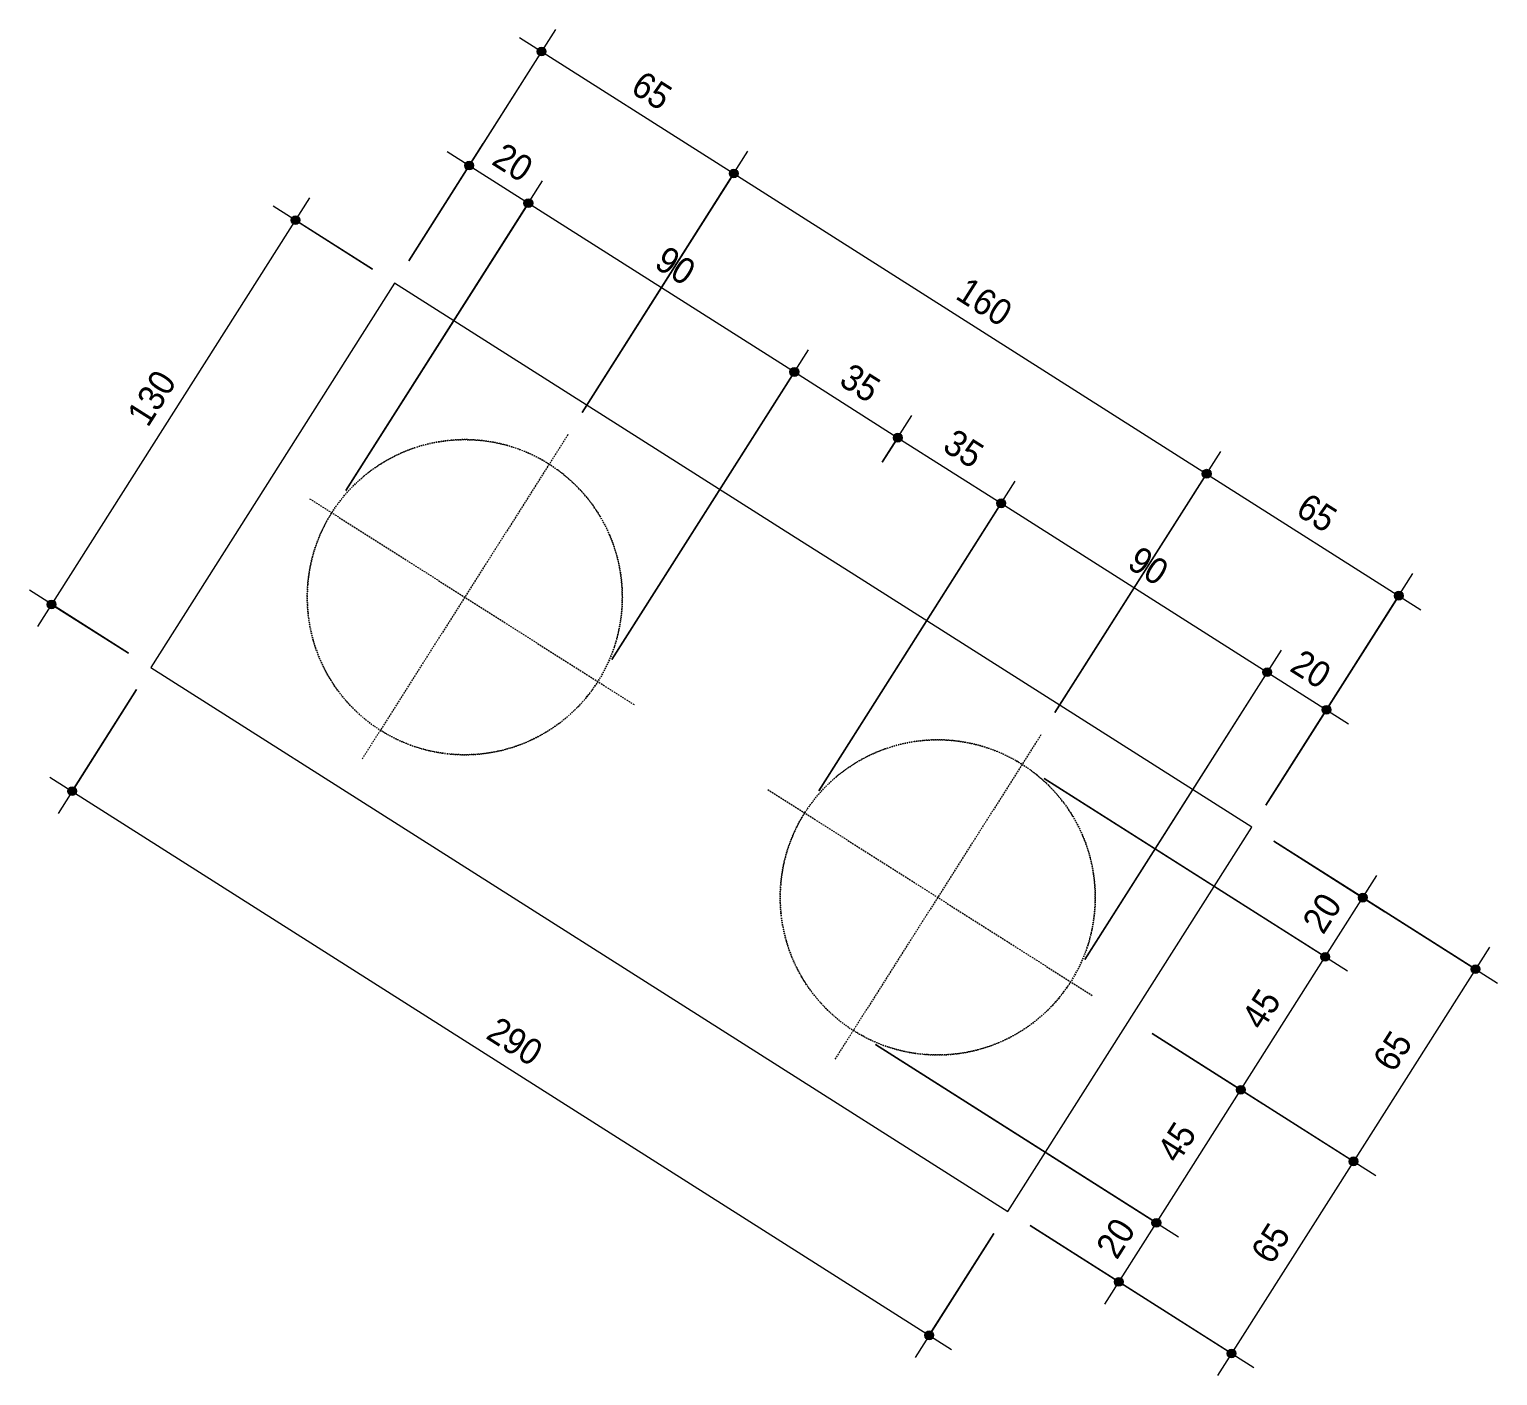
# Model space of a CAD drawing. Header units: centimetres. Extents: x -3523 to 38560, y -3196 to 88043.
# Drawn here: x 37611.5 to 38030.8, y 2843.5 to 3228 of the extents above; entities that cross this region are included whole.
import ezdxf

# ---------------------------------------------------------------- set-up
doc = ezdxf.new("R2010")
doc.units = ezdxf.units.CM
doc.linetypes.add('Hidden', pattern=[0.714375, 0.47625, -0.238125])
doc.linetypes.add('Traço', pattern=[0.635, 0.3175, -0.3175])
for name, color, linetype, lineweight in [('A-ANNO-DIMS', 7, 'Continuous', 9), ('A-ANNO-DIMS-50', 7, 'Continuous', 9), ('S-FNDN', 7, 'Continuous', 25), ('S-FNDN-HDLN', 7, 'Traço', 18)]:
    doc.layers.add(name, color=color, linetype=linetype, lineweight=lineweight)
doc.styles.add('Arial_2', font='arial.ttf', dxfattribs={"width": 0.9, "height": 7.5})
doc.dimstyles.new('PED_1_5mm_ESQ_3', dxfattribs={"dimscale": 30.48, "dimtxt": 7.651945, "dimasz": 0.328084, "dimexe": 0.246063, "dimexo": 0.246063, "dimgap": 0.049213, "dimtad": 1, "dimdec": 1, "dimrnd": 0.5, "dimdsep": 46, "dimtxsty": 'Arial_2', "dimblk1": 'DOTSMALL', "dimblk2": 'DOTSMALL', "dimsah": 1, "dimcen": 0.09, "dimdle": 0.246063, "dimazin": 0, "dimtfac": 1, "dimtdec": 4, "dimtix": 1, "dimtmove": 0, "dimatfit": 3, "dimfxl": 1, "dimtvp": 1, "dimtolj": 1, "dimtzin": 0, "dimarcsym": 2})

# ---------------------------------------------------------------- blocks, each defined once
blk = doc.blocks.new('PED_BLRET-2EST_TUB - 290x130x120-3847629-DT06 - BL290B')
at = {"layer": 'S-FNDN', "linetype": 'Hidden', "lineweight": 18}
for p, q in [((-85, 55), (-85, -55)), ((75, 55), (75, -55)), ((-137.5, 0), (-27.5, 0)), ((17.5, 0), (127.5, 0))]:
    blk.add_line(p, q, dxfattribs=at)
at = {"layer": 'S-FNDN-HDLN'}
for centre in [(-85, 0), (75, 0)]:
    blk.add_circle(centre, 45, dxfattribs=at)
blk = doc.blocks.new('DIMBLOCK591-DT06 - BL290B')
at = {"layer": 'A-ANNO-DIMS-50'}
h = blk.add_hatch(color=256, dxfattribs=at)
edge = h.paths.add_edge_path(flags=0)
edge.add_arc((37737.09, 3189.08), 1.25, 0, 360)
h = blk.add_hatch(color=256, dxfattribs=at)
edge = h.paths.add_edge_path(flags=0)
edge.add_arc((37753.98, 3178.36), 1.25, 0, 360)
for p, q in [((37719.81, 3161.85), (37741.11, 3195.41)), ((37730.76, 3193.1), (37753.98, 3178.36)), ((37737.09, 3189.08), (37719.81, 3161.85)), ((37701.86, 3096.26), (37757.99, 3184.7)), ((37753.98, 3178.36), (37701.86, 3096.26))]:
    blk.add_line(p, q, dxfattribs=at)
for centre in [(37737.09, 3189.08), (37753.98, 3178.36)]:
    blk.add_circle(centre, 1.25, dxfattribs=at)
at = {"layer": 'A-ANNO-DIMS-50', "color": 0, "insert": (37747.18, 3195.99), "char_height": 7.5, "width": 12.4315, "attachment_point": 1, "rotation": 327.5933, "line_spacing_factor": 0.941778, "style": 'Arial_2'}
blk.add_mtext('20', dxfattribs=at)
blk = doc.blocks.new('_DotSmall')
at = {"color": 0, "linetype": 'ByBlock', "const_width": 0.5}
blk.add_lwpolyline([(-0.0625, 0, 1), (0.0625, 0, 1)], format="xyb", close=True, dxfattribs=at)
blk = doc.blocks.new('DIMBLOCK592-DT06 - BL290B')
at = {"layer": 'A-ANNO-DIMS-50'}
h = blk.add_hatch(color=256, dxfattribs=at)
edge = h.paths.add_edge_path(flags=0)
edge.add_arc((37753.98, 3178.36), 1.25, 0, 360)
h = blk.add_hatch(color=256, dxfattribs=at)
edge = h.paths.add_edge_path(flags=0)
edge.add_arc((37829.96, 3130.13), 1.25, 0, 360)
for p, q in [((37701.86, 3096.26), (37757.99, 3184.7)), ((37753.98, 3178.36), (37701.86, 3096.26)), ((37753.98, 3178.36), (37829.96, 3130.13)), ((37777.84, 3048.03), (37833.98, 3136.46)), ((37829.96, 3130.13), (37777.84, 3048.03))]:
    blk.add_line(p, q, dxfattribs=at)
for centre in [(37753.98, 3178.36), (37829.96, 3130.13)]:
    blk.add_circle(centre, 1.25, dxfattribs=at)
at = {"layer": 'A-ANNO-DIMS-50', "color": 0, "insert": (37793.62, 3166.51), "char_height": 7.5, "width": 12.4315, "attachment_point": 1, "rotation": 327.5933, "line_spacing_factor": 0.941778, "style": 'Arial_2'}
blk.add_mtext('90', dxfattribs=at)
blk = doc.blocks.new('DIMBLOCK593-DT06 - BL290B')
at = {"layer": 'A-ANNO-DIMS-50'}
h = blk.add_hatch(color=256, dxfattribs=at)
edge = h.paths.add_edge_path(flags=0)
edge.add_arc((37829.96, 3130.13), 1.25, 0, 360)
h = blk.add_hatch(color=256, dxfattribs=at)
edge = h.paths.add_edge_path(flags=0)
edge.add_arc((37859.51, 3111.37), 1.25, 0, 360)
for p, q in [((37777.84, 3048.03), (37833.98, 3136.46)), ((37829.96, 3130.13), (37777.84, 3048.03)), ((37829.96, 3130.13), (37859.51, 3111.37)), ((37855.06, 3104.36), (37863.53, 3117.7)), ((37859.51, 3111.37), (37855.06, 3104.36))]:
    blk.add_line(p, q, dxfattribs=at)
for centre in [(37829.96, 3130.13), (37859.51, 3111.37)]:
    blk.add_circle(centre, 1.25, dxfattribs=at)
at = {"layer": 'A-ANNO-DIMS-50', "color": 0, "insert": (37846.38, 3133.01), "char_height": 7.5, "width": 12.4315, "attachment_point": 1, "rotation": 327.5933, "line_spacing_factor": 0.941778, "style": 'Arial_2'}
blk.add_mtext('35', dxfattribs=at)
blk = doc.blocks.new('DIMBLOCK594-DT06 - BL290B')
at = {"layer": 'A-ANNO-DIMS-50'}
h = blk.add_hatch(color=256, dxfattribs=at)
edge = h.paths.add_edge_path(flags=0)
edge.add_arc((37859.51, 3111.37), 1.25, 0, 360)
h = blk.add_hatch(color=256, dxfattribs=at)
edge = h.paths.add_edge_path(flags=0)
edge.add_arc((37889.06, 3092.62), 1.25, 0, 360)
for p, q in [((37855.06, 3104.36), (37863.53, 3117.7)), ((37859.51, 3111.37), (37855.06, 3104.36)), ((37859.51, 3111.37), (37889.06, 3092.62)), ((37836.94, 3010.51), (37893.08, 3098.95)), ((37889.06, 3092.62), (37836.94, 3010.51))]:
    blk.add_line(p, q, dxfattribs=at)
for centre in [(37859.51, 3111.37), (37889.06, 3092.62)]:
    blk.add_circle(centre, 1.25, dxfattribs=at)
at = {"layer": 'A-ANNO-DIMS-50', "color": 0, "insert": (37875.93, 3114.26), "char_height": 7.5, "width": 12.4315, "attachment_point": 1, "rotation": 327.5933, "line_spacing_factor": 0.941778, "style": 'Arial_2'}
blk.add_mtext('35', dxfattribs=at)
blk = doc.blocks.new('DIMBLOCK595-DT06 - BL290B')
at = {"layer": 'A-ANNO-DIMS-50'}
h = blk.add_hatch(color=256, dxfattribs=at)
edge = h.paths.add_edge_path(flags=0)
edge.add_arc((37889.06, 3092.62), 1.25, 0, 360)
h = blk.add_hatch(color=256, dxfattribs=at)
edge = h.paths.add_edge_path(flags=0)
edge.add_arc((37965.04, 3044.38), 1.25, 0, 360)
for p, q in [((37836.94, 3010.51), (37893.08, 3098.95)), ((37889.06, 3092.62), (37836.94, 3010.51)), ((37889.06, 3092.62), (37965.04, 3044.38)), ((37912.92, 2962.28), (37969.06, 3050.71)), ((37965.04, 3044.38), (37912.92, 2962.28))]:
    blk.add_line(p, q, dxfattribs=at)
for centre in [(37889.06, 3092.62), (37965.04, 3044.38)]:
    blk.add_circle(centre, 1.25, dxfattribs=at)
at = {"layer": 'A-ANNO-DIMS-50', "color": 0, "insert": (37928.7, 3080.76), "char_height": 7.5, "width": 12.4315, "attachment_point": 1, "rotation": 327.5933, "line_spacing_factor": 0.941778, "style": 'Arial_2'}
blk.add_mtext('90', dxfattribs=at)
blk = doc.blocks.new('DIMBLOCK596-DT06 - BL290B')
at = {"layer": 'A-ANNO-DIMS-50'}
h = blk.add_hatch(color=256, dxfattribs=at)
edge = h.paths.add_edge_path(flags=0)
edge.add_arc((37965.04, 3044.38), 1.25, 0, 360)
h = blk.add_hatch(color=256, dxfattribs=at)
edge = h.paths.add_edge_path(flags=0)
edge.add_arc((37981.93, 3033.66), 1.25, 0, 360)
for p, q in [((37912.92, 2962.28), (37969.06, 3050.71)), ((37965.04, 3044.38), (37912.92, 2962.28)), ((37965.04, 3044.38), (37988.26, 3029.64)), ((37964.64, 3006.44), (37985.95, 3040)), ((37981.93, 3033.66), (37964.64, 3006.44))]:
    blk.add_line(p, q, dxfattribs=at)
for centre in [(37965.04, 3044.38), (37981.93, 3033.66)]:
    blk.add_circle(centre, 1.25, dxfattribs=at)
at = {"layer": 'A-ANNO-DIMS-50', "color": 0, "insert": (37975.13, 3051.29), "char_height": 7.5, "width": 12.4315, "attachment_point": 1, "rotation": 327.5933, "line_spacing_factor": 0.941778, "style": 'Arial_2'}
blk.add_mtext('20', dxfattribs=at)
blk = doc.blocks.new('DIMBLOCK597-DT06 - BL290B')
at = {"layer": 'A-ANNO-DIMS-50'}
h = blk.add_hatch(color=256, dxfattribs=at)
edge = h.paths.add_edge_path(flags=0)
edge.add_arc((37757.77, 3221.66), 1.25, 0, 360)
h = blk.add_hatch(color=256, dxfattribs=at)
edge = h.paths.add_edge_path(flags=0)
edge.add_arc((37812.65, 3186.83), 1.25, 0, 360)
for p, q in [((37719.81, 3161.85), (37761.79, 3227.99)), ((37751.44, 3225.68), (37812.65, 3186.83)), ((37757.77, 3221.66), (37719.81, 3161.85)), ((37769.32, 3118.58), (37816.67, 3193.16)), ((37812.65, 3186.83), (37769.32, 3118.58))]:
    blk.add_line(p, q, dxfattribs=at)
for centre in [(37757.77, 3221.66), (37812.65, 3186.83)]:
    blk.add_circle(centre, 1.25, dxfattribs=at)
at = {"layer": 'A-ANNO-DIMS-50', "color": 0, "insert": (37786.86, 3216.51), "char_height": 7.5, "width": 12.4315, "attachment_point": 1, "rotation": 327.5933, "line_spacing_factor": 0.941778, "style": 'Arial_2'}
blk.add_mtext('65', dxfattribs=at)
blk = doc.blocks.new('DIMBLOCK598-DT06 - BL290B')
at = {"layer": 'A-ANNO-DIMS-50'}
h = blk.add_hatch(color=256, dxfattribs=at)
edge = h.paths.add_edge_path(flags=0)
edge.add_arc((37812.65, 3186.83), 1.25, 0, 360)
h = blk.add_hatch(color=256, dxfattribs=at)
edge = h.paths.add_edge_path(flags=0)
edge.add_arc((37947.73, 3101.08), 1.25, 0, 360)
for p, q in [((37769.32, 3118.58), (37816.67, 3193.16)), ((37812.65, 3186.83), (37769.32, 3118.58)), ((37812.65, 3186.83), (37947.73, 3101.08)), ((37904.41, 3032.83), (37951.75, 3107.41)), ((37947.73, 3101.08), (37904.41, 3032.83))]:
    blk.add_line(p, q, dxfattribs=at)
for centre in [(37812.65, 3186.83), (37947.73, 3101.08)]:
    blk.add_circle(centre, 1.25, dxfattribs=at)
at = {"layer": 'A-ANNO-DIMS-50', "color": 0, "insert": (37879.65, 3157.6), "char_height": 7.5, "width": 18.6472, "attachment_point": 1, "rotation": 327.5933, "line_spacing_factor": 0.941778, "style": 'Arial_2'}
blk.add_mtext('160', dxfattribs=at)
blk = doc.blocks.new('DIMBLOCK599-DT06 - BL290B')
at = {"layer": 'A-ANNO-DIMS-50'}
h = blk.add_hatch(color=256, dxfattribs=at)
edge = h.paths.add_edge_path(flags=0)
edge.add_arc((37947.73, 3101.08), 1.25, 0, 360)
h = blk.add_hatch(color=256, dxfattribs=at)
edge = h.paths.add_edge_path(flags=0)
edge.add_arc((38002.61, 3066.24), 1.25, 0, 360)
for p, q in [((37904.41, 3032.83), (37951.75, 3107.41)), ((37947.73, 3101.08), (37904.41, 3032.83)), ((37947.73, 3101.08), (38008.94, 3062.22)), ((37964.64, 3006.44), (38006.63, 3072.58)), ((38002.61, 3066.24), (37964.64, 3006.44))]:
    blk.add_line(p, q, dxfattribs=at)
for centre in [(37947.73, 3101.08), (38002.61, 3066.24)]:
    blk.add_circle(centre, 1.25, dxfattribs=at)
at = {"layer": 'A-ANNO-DIMS-50', "color": 0, "insert": (37976.82, 3095.92), "char_height": 7.5, "width": 12.4315, "attachment_point": 1, "rotation": 327.5933, "line_spacing_factor": 0.941778, "style": 'Arial_2'}
blk.add_mtext('65', dxfattribs=at)
blk = doc.blocks.new('DIMBLOCK600-DT06 - BL290B')
at = {"layer": 'A-ANNO-DIMS-50'}
h = blk.add_hatch(color=256, dxfattribs=at)
edge = h.paths.add_edge_path(flags=0)
edge.add_arc((37623.66, 3010.4), 1.25, 0, 360)
h = blk.add_hatch(color=256, dxfattribs=at)
edge = h.paths.add_edge_path(flags=0)
edge.add_arc((37868.5, 2854.98), 1.25, 0, 360)
for p, q in [((37642.1, 3039.44), (37619.64, 3004.06)), ((37623.66, 3010.4), (37642.1, 3039.44)), ((37617.33, 3014.42), (37874.83, 2850.96)), ((37886.93, 2884.02), (37864.48, 2848.65)), ((37868.5, 2854.98), (37886.93, 2884.02))]:
    blk.add_line(p, q, dxfattribs=at)
for centre in [(37623.66, 3010.4), (37868.5, 2854.98)]:
    blk.add_circle(centre, 1.25, dxfattribs=at)
at = {"layer": 'A-ANNO-DIMS-50', "color": 0, "insert": (37745.54, 2946.34), "char_height": 7.5, "width": 18.6472, "attachment_point": 1, "rotation": 327.5933, "line_spacing_factor": 0.941778, "style": 'Arial_2'}
blk.add_mtext('290', dxfattribs=at)
blk = doc.blocks.new('DIMBLOCK601-DT06 - BL290B')
at = {"layer": 'A-ANNO-DIMS-50'}
h = blk.add_hatch(color=256, dxfattribs=at)
edge = h.paths.add_edge_path(flags=0)
edge.add_arc((37933.36, 2887.12), 1.25, 0, 360)
h = blk.add_hatch(color=256, dxfattribs=at)
edge = h.paths.add_edge_path(flags=0)
edge.add_arc((37922.65, 2870.23), 1.25, 0, 360)
for p, q in [((37853.13, 2938.05), (37939.7, 2883.1)), ((37933.36, 2887.12), (37853.13, 2938.05)), ((37897.29, 2886.33), (37928.98, 2866.21)), ((37922.65, 2870.23), (37897.29, 2886.33)), ((37918.63, 2863.9), (37933.36, 2887.12))]:
    blk.add_line(p, q, dxfattribs=at)
for centre in [(37933.36, 2887.12), (37922.65, 2870.23)]:
    blk.add_circle(centre, 1.25, dxfattribs=at)
at = {"layer": 'A-ANNO-DIMS-50', "color": 0, "insert": (37915.74, 2880.32), "char_height": 7.5, "width": 12.4315, "attachment_point": 1, "rotation": 57.5933, "line_spacing_factor": 0.941778, "style": 'Arial_2'}
blk.add_mtext('20', dxfattribs=at)
blk = doc.blocks.new('DIMBLOCK602-DT06 - BL290B')
at = {"layer": 'A-ANNO-DIMS-50'}
h = blk.add_hatch(color=256, dxfattribs=at)
edge = h.paths.add_edge_path(flags=0)
edge.add_arc((37957.48, 2925.11), 1.25, 0, 360)
h = blk.add_hatch(color=256, dxfattribs=at)
edge = h.paths.add_edge_path(flags=0)
edge.add_arc((37933.36, 2887.12), 1.25, 0, 360)
for p, q in [((37932.12, 2941.21), (37963.81, 2921.09)), ((37957.48, 2925.11), (37932.12, 2941.21)), ((37853.13, 2938.05), (37939.7, 2883.1)), ((37933.36, 2887.12), (37853.13, 2938.05)), ((37933.36, 2887.12), (37957.48, 2925.11))]:
    blk.add_line(p, q, dxfattribs=at)
for centre in [(37957.48, 2925.11), (37933.36, 2887.12)]:
    blk.add_circle(centre, 1.25, dxfattribs=at)
at = {"layer": 'A-ANNO-DIMS-50', "color": 0, "insert": (37933.16, 2907.76), "char_height": 7.5, "width": 12.4315, "attachment_point": 1, "rotation": 57.5933, "line_spacing_factor": 0.941778, "style": 'Arial_2'}
blk.add_mtext('45', dxfattribs=at)
blk = doc.blocks.new('DIMBLOCK603-DT06 - BL290B')
at = {"layer": 'A-ANNO-DIMS-50'}
h = blk.add_hatch(color=256, dxfattribs=at)
edge = h.paths.add_edge_path(flags=0)
edge.add_arc((37981.6, 2963.1), 1.25, 0, 360)
h = blk.add_hatch(color=256, dxfattribs=at)
edge = h.paths.add_edge_path(flags=0)
edge.add_arc((37957.48, 2925.11), 1.25, 0, 360)
for p, q in [((37901.36, 3014.03), (37987.93, 2959.08)), ((37981.6, 2963.1), (37901.36, 3014.03)), ((37957.48, 2925.11), (37981.6, 2963.1)), ((37932.12, 2941.21), (37963.81, 2921.09)), ((37957.48, 2925.11), (37932.12, 2941.21))]:
    blk.add_line(p, q, dxfattribs=at)
for centre in [(37981.6, 2963.1), (37957.48, 2925.11)]:
    blk.add_circle(centre, 1.25, dxfattribs=at)
at = {"layer": 'A-ANNO-DIMS-50', "color": 0, "insert": (37957.28, 2945.75), "char_height": 7.5, "width": 12.4315, "attachment_point": 1, "rotation": 57.5933, "line_spacing_factor": 0.941778, "style": 'Arial_2'}
blk.add_mtext('45', dxfattribs=at)
blk = doc.blocks.new('DIMBLOCK604-DT06 - BL290B')
at = {"layer": 'A-ANNO-DIMS-50'}
h = blk.add_hatch(color=256, dxfattribs=at)
edge = h.paths.add_edge_path(flags=0)
edge.add_arc((37992.32, 2979.99), 1.25, 0, 360)
h = blk.add_hatch(color=256, dxfattribs=at)
edge = h.paths.add_edge_path(flags=0)
edge.add_arc((37981.6, 2963.1), 1.25, 0, 360)
for p, q in [((37901.36, 3014.03), (37987.93, 2959.08)), ((37981.6, 2963.1), (37901.36, 3014.03)), ((37966.96, 2996.08), (37998.65, 2975.97)), ((37992.32, 2979.99), (37966.96, 2996.08)), ((37981.6, 2963.1), (37996.34, 2986.32))]:
    blk.add_line(p, q, dxfattribs=at)
for centre in [(37992.32, 2979.99), (37981.6, 2963.1)]:
    blk.add_circle(centre, 1.25, dxfattribs=at)
at = {"layer": 'A-ANNO-DIMS-50', "color": 0, "insert": (37974.69, 2973.19), "char_height": 7.5, "width": 12.4315, "attachment_point": 1, "rotation": 57.5933, "line_spacing_factor": 0.941778, "style": 'Arial_2'}
blk.add_mtext('20', dxfattribs=at)
blk = doc.blocks.new('DIMBLOCK605-DT06 - BL290B')
at = {"layer": 'A-ANNO-DIMS-50'}
h = blk.add_hatch(color=256, dxfattribs=at)
edge = h.paths.add_edge_path(flags=0)
edge.add_arc((38024.51, 2959.55), 1.25, 0, 360)
h = blk.add_hatch(color=256, dxfattribs=at)
edge = h.paths.add_edge_path(flags=0)
edge.add_arc((37989.67, 2904.67), 1.25, 0, 360)
for p, q in [((37966.96, 2996.08), (38030.84, 2955.53)), ((38024.51, 2959.55), (37966.96, 2996.08)), ((38028.53, 2965.88), (37989.67, 2904.67)), ((37932.12, 2941.21), (37996.01, 2900.65)), ((37989.67, 2904.67), (37932.12, 2941.21))]:
    blk.add_line(p, q, dxfattribs=at)
for centre in [(38024.51, 2959.55), (37989.67, 2904.67)]:
    blk.add_circle(centre, 1.25, dxfattribs=at)
at = {"layer": 'A-ANNO-DIMS-50', "color": 0, "insert": (37994.83, 2933.76), "char_height": 7.5, "width": 12.4315, "attachment_point": 1, "rotation": 57.5933, "line_spacing_factor": 0.941778, "style": 'Arial_2'}
blk.add_mtext('65', dxfattribs=at)
blk = doc.blocks.new('DIMBLOCK606-DT06 - BL290B')
at = {"layer": 'A-ANNO-DIMS-50'}
h = blk.add_hatch(color=256, dxfattribs=at)
edge = h.paths.add_edge_path(flags=0)
edge.add_arc((37989.67, 2904.67), 1.25, 0, 360)
h = blk.add_hatch(color=256, dxfattribs=at)
edge = h.paths.add_edge_path(flags=0)
edge.add_arc((37954.84, 2849.8), 1.25, 0, 360)
for p, q in [((37932.12, 2941.21), (37996.01, 2900.65)), ((37989.67, 2904.67), (37932.12, 2941.21)), ((37989.67, 2904.67), (37950.82, 2843.46)), ((37897.29, 2886.33), (37961.17, 2845.78)), ((37954.84, 2849.8), (37897.29, 2886.33))]:
    blk.add_line(p, q, dxfattribs=at)
for centre in [(37989.67, 2904.67), (37954.84, 2849.8)]:
    blk.add_circle(centre, 1.25, dxfattribs=at)
at = {"layer": 'A-ANNO-DIMS-50', "color": 0, "insert": (37959.99, 2878.88), "char_height": 7.5, "width": 12.4315, "attachment_point": 1, "rotation": 57.5933, "line_spacing_factor": 0.941778, "style": 'Arial_2'}
blk.add_mtext('65', dxfattribs=at)
blk = doc.blocks.new('DIMBLOCK607-DT06 - BL290B')
at = {"layer": 'A-ANNO-DIMS-50'}
h = blk.add_hatch(color=256, dxfattribs=at)
edge = h.paths.add_edge_path(flags=0)
edge.add_arc((37687.46, 3173.5), 1.25, 0, 360)
h = blk.add_hatch(color=256, dxfattribs=at)
edge = h.paths.add_edge_path(flags=0)
edge.add_arc((37617.79, 3063.75), 1.25, 0, 360)
for p, q in [((37691.48, 3179.84), (37613.77, 3057.42)), ((37709.46, 3159.54), (37681.13, 3177.52)), ((37687.46, 3173.5), (37709.46, 3159.54)), ((37639.78, 3049.79), (37611.46, 3067.77)), ((37617.79, 3063.75), (37639.78, 3049.79))]:
    blk.add_line(p, q, dxfattribs=at)
for centre in [(37687.46, 3173.5), (37617.79, 3063.75)]:
    blk.add_circle(centre, 1.25, dxfattribs=at)
at = {"layer": 'A-ANNO-DIMS-50', "color": 0, "insert": (37638.97, 3118.09), "char_height": 7.5, "width": 18.6472, "attachment_point": 1, "rotation": 57.5933, "line_spacing_factor": 0.941778, "style": 'Arial_2'}
blk.add_mtext('130', dxfattribs=at)

msp = doc.modelspace()

# ---------------------------------------------------------------- linework, layer by layer
at = {"layer": 'S-FNDN', "lineweight": 18}
for p, q in [((37715.787, 3155.522), (37646.117, 3045.768)), ((37830.185, 3082.905), (37715.787, 3155.522)), ((37846.226, 3072.722), (37830.185, 3082.905)), ((37960.624, 3000.104), (37846.226, 3072.722)), ((37646.117, 3045.768), (37890.954, 2890.35)), ((37890.954, 2890.35), (37960.624, 3000.104))]:
    msp.add_line(p, q, dxfattribs=at)
at = {"layer": 'S-FNDN-HDLN'}
for centre, start, end in [((37735.829, 3065.81), 109.58065, 119.75426), ((37735.829, 3065.81), 108.46035, 109.50712), ((37735.829, 3065.81), 99.33013, 107.73913), ((37735.829, 3065.81), 95.91796, 99.24426), ((37735.829, 3065.81), 89.05795, 95.62091), ((37735.829, 3065.81), 85.11797, 88.95466), ((37735.829, 3065.81), 78.74615, 84.93085), ((37735.829, 3065.81), 74.64709, 78.6165), ((37735.829, 3065.81), 68.35242, 74.51045), ((37735.829, 3065.81), 123.07438, 130.0163), ((37735.829, 3065.81), 119.83472, 122.68598), ((37735.829, 3065.81), 64.29464, 68.17819), ((37735.829, 3065.81), 57.74574, 64.18698), ((37735.829, 3065.81), 53.99762, 57.47994), ((37735.829, 3065.81), 130.11183, 133.8122), ((37735.829, 3065.81), 46.21392, 53.90875), ((37735.829, 3065.81), 134.03181, 140.30912), ((37735.829, 3065.81), 43.7305, 45.65295), ((37735.829, 3065.81), 33.48235, 43.6548), ((37735.829, 3065.81), 144.52458, 147.59329), ((37735.829, 3065.81), 140.42675, 144.37143), ((37735.829, 3065.81), 150.81515, 154.75983), ((37735.829, 3065.81), 147.59329, 150.66199), ((37735.829, 3065.81), 30.9301, 33.40434), ((37735.829, 3065.81), 23.22458, 30.4711), ((37735.829, 3065.81), 154.87746, 161.15476), ((37735.829, 3065.81), 19.52831, 23.1325), ((37735.829, 3065.81), 161.37438, 165.07474), ((37735.829, 3065.81), 12.93951, 19.2878), ((37735.829, 3065.81), 165.17027, 172.11219), ((37735.829, 3065.81), 8.90801, 12.82709), ((37735.829, 3065.81), 172.50059, 175.35185), ((37735.829, 3065.81), 2.60248, 8.74499), ((37735.829, 3065.81), 175.43231, 185.60592), ((37735.829, 3065.81), 358.4968, 2.45806), ((37735.829, 3065.81), 352.14967, 358.37345), ((37735.829, 3065.81), 185.67945, 186.72622), ((37735.829, 3065.81), 187.44745, 195.85644), ((37735.829, 3065.81), 348.17105, 351.9476), ((37735.829, 3065.81), 195.94232, 199.26862), ((37735.829, 3065.81), 341.34771, 348.0718), ((37735.829, 3065.81), 199.56567, 206.12863), ((37735.829, 3065.81), 337.88805, 341.01108), ((37735.829, 3065.81), 206.23191, 210.0686), ((37735.829, 3065.81), 328.09813, 337.80497), ((37735.829, 3065.81), 210.25572, 216.44042), ((37735.829, 3065.81), 317.3816, 327.08844), ((37735.829, 3065.81), 216.57007, 220.53948), ((37735.829, 3065.81), 220.67612, 226.83415), ((37735.829, 3065.81), 227.00839, 230.89193), ((37735.829, 3065.81), 307.11478, 313.83886), ((37735.829, 3065.81), 314.1755, 317.29852), ((37735.829, 3065.81), 230.99959, 237.44083), ((37735.829, 3065.81), 296.81312, 303.03691), ((37735.829, 3065.81), 303.23897, 307.01552), ((37735.829, 3065.81), 237.70663, 241.18896), ((37735.829, 3065.81), 241.27783, 248.97265), ((37735.829, 3065.81), 286.44158, 292.58409), ((37735.829, 3065.81), 292.72851, 296.68977), ((37870.912, 2980.062), 99.33013, 107.73913), ((37870.912, 2980.062), 95.91796, 99.24426), ((37870.912, 2980.062), 89.05795, 95.62091), ((37870.912, 2980.062), 85.11797, 88.95466), ((37870.912, 2980.062), 78.74615, 84.93085), ((37870.912, 2980.062), 74.64709, 78.6165), ((37735.829, 3065.81), 249.53362, 251.45607), ((37735.829, 3065.81), 251.53177, 261.70422), ((37735.829, 3065.81), 261.78223, 264.25648), ((37735.829, 3065.81), 264.71547, 271.962), ((37735.829, 3065.81), 272.05408, 275.65826), ((37735.829, 3065.81), 275.89877, 282.24706), ((37735.829, 3065.81), 282.35948, 286.27857), ((37870.912, 2980.062), 109.58065, 119.75426), ((37870.912, 2980.062), 108.46035, 109.50712), ((37870.912, 2980.062), 68.35242, 74.51045), ((37870.912, 2980.062), 64.29464, 68.17819), ((37870.912, 2980.062), 57.74574, 64.18698), ((37870.912, 2980.062), 123.07438, 130.0163), ((37870.912, 2980.062), 119.83472, 122.68598), ((37870.912, 2980.062), 53.99762, 57.47994), ((37870.912, 2980.062), 46.21392, 53.90875), ((37870.912, 2980.062), 134.03181, 140.30912), ((37870.912, 2980.062), 130.11183, 133.8122), ((37870.912, 2980.062), 43.7305, 45.65295), ((37870.912, 2980.062), 140.42675, 144.37143), ((37870.912, 2980.062), 33.48235, 43.6548), ((37870.912, 2980.062), 147.59329, 150.66199), ((37870.912, 2980.062), 144.52458, 147.59329), ((37870.912, 2980.062), 30.9301, 33.40434), ((37870.912, 2980.062), 23.22458, 30.4711), ((37870.912, 2980.062), 154.87746, 161.15476), ((37870.912, 2980.062), 150.81515, 154.75983), ((37870.912, 2980.062), 161.37438, 165.07474), ((37870.912, 2980.062), 19.52831, 23.1325), ((37870.912, 2980.062), 12.93951, 19.2878), ((37870.912, 2980.062), 165.17027, 172.11219), ((37870.912, 2980.062), 8.90801, 12.82709), ((37870.912, 2980.062), 2.60248, 8.74499), ((37870.912, 2980.062), 175.43231, 185.60592), ((37870.912, 2980.062), 172.50059, 175.35185), ((37870.912, 2980.062), 358.4968, 2.45806), ((37870.912, 2980.062), 352.14967, 358.37345), ((37870.912, 2980.062), 185.67945, 186.72622), ((37870.912, 2980.062), 187.44745, 195.85644), ((37870.912, 2980.062), 348.17105, 351.9476), ((37870.912, 2980.062), 341.34771, 348.0718), ((37870.912, 2980.062), 195.94232, 199.26862), ((37870.912, 2980.062), 337.88805, 341.01108), ((37870.912, 2980.062), 199.56567, 206.12863), ((37870.912, 2980.062), 328.09813, 337.80497), ((37870.912, 2980.062), 206.23191, 210.0686), ((37870.912, 2980.062), 210.25572, 216.44042), ((37870.912, 2980.062), 216.57007, 220.53948), ((37870.912, 2980.062), 317.3816, 327.08844), ((37870.912, 2980.062), 220.67612, 226.83415), ((37870.912, 2980.062), 314.1755, 317.29852), ((37870.912, 2980.062), 227.00839, 230.89193), ((37870.912, 2980.062), 230.99959, 237.44083), ((37870.912, 2980.062), 303.23897, 307.01552), ((37870.912, 2980.062), 307.11478, 313.83886), ((37870.912, 2980.062), 237.70663, 241.18896), ((37870.912, 2980.062), 241.27783, 248.97265), ((37870.912, 2980.062), 296.81312, 303.03691), ((37870.912, 2980.062), 249.53362, 251.45607), ((37870.912, 2980.062), 251.53177, 261.70422), ((37870.912, 2980.062), 275.89877, 282.24706), ((37870.912, 2980.062), 282.35948, 286.27857), ((37870.912, 2980.062), 286.44158, 292.58409), ((37870.912, 2980.062), 292.72851, 296.68977), ((37870.912, 2980.062), 261.78223, 264.25648), ((37870.912, 2980.062), 264.71547, 271.962), ((37870.912, 2980.062), 272.05408, 275.65826)]:
    msp.add_arc(centre, 45, start, end, dxfattribs=at)

# ---------------------------------------------------------------- block references
at = {"layer": 'S-FNDN', "linetype": 'Hidden', "lineweight": 18, "rotation": 327.5932867638596}
msp.add_blockref('PED_BLRET-2EST_TUB - 290x130x120-3847629-DT06 - BL290B', (37807.592, 3020.256), dxfattribs=at)

# ---------------------------------------------------------------- dimensions: what is measured, and where the dimension line sits
at = {"layer": 'A-ANNO-DIMS'}
for base, p1, p2, angle, override, picture, middle in [((37812.649, 3186.827), (37715.787, 3155.522), (37765.305, 3112.245), 327.59329, {"dimpost": '<>', "dimfxl": 65.764732}, 'DIMBLOCK597-DT06 - BL290B', (37788.067, 3208.744)), ((37753.975, 3178.363), (37715.787, 3155.522), (37697.837, 3089.927), 327.59329, {"dimpost": '<>', "dimfxl": 68.007353}, 'DIMBLOCK591-DT06 - BL290B', (37748.389, 3188.222)), ((37947.731, 3101.079), (37765.305, 3112.245), (37900.388, 3026.497), 327.59329, {"dimpost": '<>', "dimfxl": 160}, 'DIMBLOCK598-DT06 - BL290B', (37883.046, 3148.453)), ((37829.959, 3130.13), (37697.837, 3089.927), (37773.821, 3041.693), 327.59329, {"dimpost": '<>', "dimfxl": 90}, 'DIMBLOCK592-DT06 - BL290B', (37794.823, 3158.746)), ((37617.79, 3063.75), (37715.787, 3155.522), (37646.117, 3045.768), 57.59329, {"dimpost": '<>', "dimfxl": 130}, 'DIMBLOCK607-DT06 - BL290B', (37648.123, 3121.484)), ((37859.509, 3111.373), (37773.821, 3041.693), (37851.04, 3098.032), 327.59329, {"dimpost": '<>', "dimfxl": 95.587009}, 'DIMBLOCK593-DT06 - BL290B', (37847.591, 3125.253)), ((37889.058, 3092.615), (37851.04, 3098.032), (37832.92, 3004.179), 327.59329, {"dimpost": '<>', "dimfxl": 95.587009}, 'DIMBLOCK594-DT06 - BL290B', (37877.141, 3106.495)), ((38002.609, 3066.244), (37900.388, 3026.497), (37960.624, 3000.104), 327.59329, {"dimpost": '<>', "dimfxl": 65.764732}, 'DIMBLOCK599-DT06 - BL290B', (37978.026, 3088.161)), ((37965.042, 3044.382), (37832.92, 3004.179), (37908.904, 2955.945), 327.59329, {"dimpost": '<>', "dimfxl": 90}, 'DIMBLOCK595-DT06 - BL290B', (37929.906, 3072.998)), ((37981.927, 3033.663), (37908.904, 2955.945), (37960.624, 3000.104), 327.59329, {"dimpost": '<>', "dimfxl": 68.007353}, 'DIMBLOCK596-DT06 - BL290B', (37976.34, 3043.522)), ((37868.5, 2854.977), (37646.117, 3045.768), (37890.954, 2890.35), 327.59329, {"dimpost": '<>', "dimfxl": 290}, 'DIMBLOCK600-DT06 - BL290B', (37748.938, 2937.186)), ((37981.598, 2963.101), (37925.789, 2945.227), (37895.028, 3018.054), 57.59329, {"dimpost": '<>', "dimfxl": 79.056942}, 'DIMBLOCK603-DT06 - BL290B', (37965.053, 2946.953)), ((37992.316, 2979.986), (37895.028, 3018.054), (37960.624, 3000.104), 57.59329, {"dimpost": '<>', "dimfxl": 68.007353}, 'DIMBLOCK604-DT06 - BL290B', (37982.458, 2974.4)), ((37989.675, 2904.673), (37960.624, 3000.104), (37925.789, 2945.227), 57.59329, {"dimpost": '<>', "dimfxl": 65}, 'DIMBLOCK605-DT06 - BL290B', (38002.593, 2934.968)), ((37957.481, 2925.109), (37846.795, 2942.07), (37925.789, 2945.227), 57.59329, {"dimpost": '<>', "dimfxl": 79.056942}, 'DIMBLOCK602-DT06 - BL290B', (37940.936, 2908.961)), ((37954.839, 2849.796), (37925.789, 2945.227), (37890.954, 2890.35), 57.59329, {"dimpost": '<>', "dimfxl": 65}, 'DIMBLOCK606-DT06 - BL290B', (37967.758, 2880.091)), ((37933.364, 2887.117), (37890.954, 2890.35), (37846.795, 2942.07), 57.59329, {"dimpost": '<>', "dimfxl": 68.007353}, 'DIMBLOCK601-DT06 - BL290B', (37923.506, 2881.531))]:
    dim = msp.add_linear_dim(base=base, p1=p1, p2=p2, angle=angle, dimstyle='PED_1_5mm_ESQ_3', override=override, dxfattribs=at)
    dim.commit()
    dim.dimension.update_dxf_attribs({"geometry": picture, "text_midpoint": middle})

doc.saveas('drawing.dxf')
